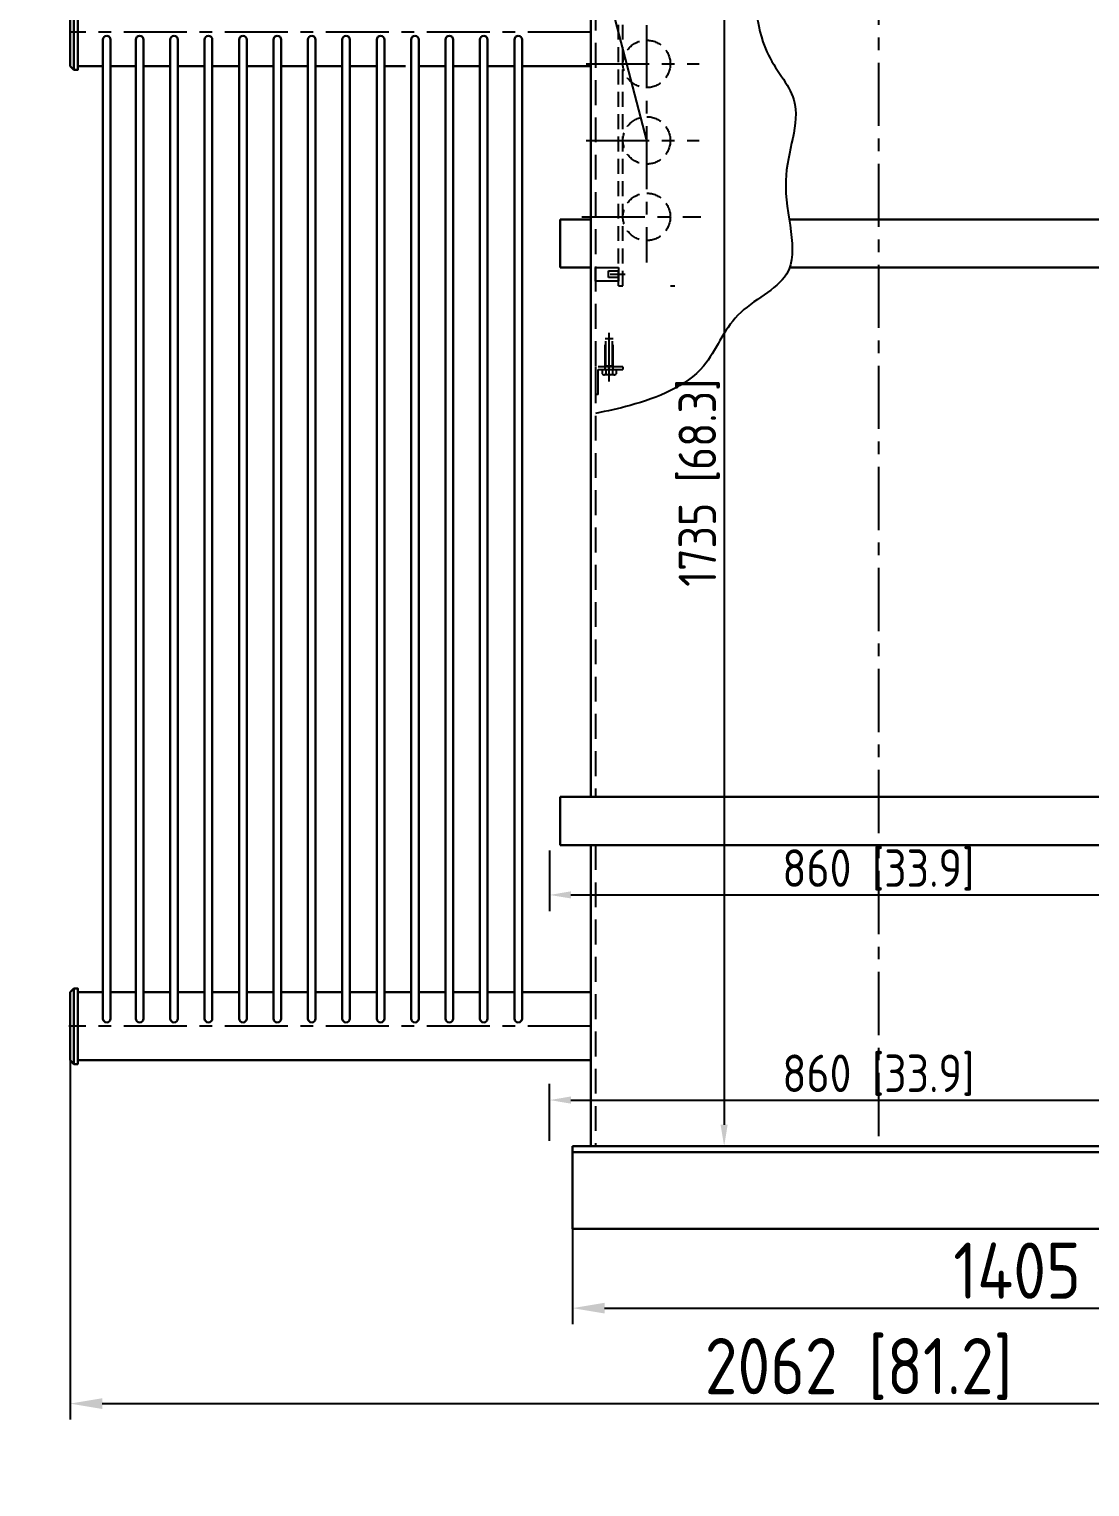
# Model space of a CAD drawing. Header units: millimetres. Extents: x 110847 to 209798, y -190593 to -156788.
# Drawn here: x 202260 to 203647, y -186370 to -184464 of the extents above; entities that cross this region are included whole.
import ezdxf

# ---------------------------------------------------------------- set-up
doc = ezdxf.new("R2010")
doc.units = ezdxf.units.MM
doc.header["$LTSCALE"] = 13
doc.linetypes.add('CENTERX2', pattern=[101.6, 63.5, -12.7, 12.7, -12.7])
doc.linetypes.add('DASHED', pattern=[0.75, 0.5, -0.25])
for name, color, linetype in [('1', 4, 'Continuous'), ('4虚线层', 6, 'DASHED'), ('粗实线', 4, 'Continuous')]:
    doc.layers.add(name, color=color, linetype=linetype)
doc.layers.add('2细实线', color=3, linetype='Continuous', lineweight=20)
doc.layers.add('标注、文本', color=3, linetype='Continuous', lineweight=25)
doc.styles.get("Standard").update_dxf_attribs({"font": 'gbenor.shx', "bigfont": 'gbcbig.shx'})
doc.dimstyles.new('英寸 1-10', dxfattribs={"dimscale": 14, "dimtxt": 3.5, "dimasz": 2, "dimexe": 1.5, "dimexo": 0.5, "dimgap": 0.5, "dimtad": 1, "dimtoh": 1, "dimdec": 1, "dimdsep": 46, "dimtxsty": 'Standard', "dimcen": 2.5, "dimclrd": 3, "dimclre": 3, "dimclrt": 3, "dimadec": 0, "dimazin": 2, "dimtfac": 1, "dimtdec": 1, "dimtmove": 0, "dimatfit": 2, "dimfxl": 1, "dimarcsym": 0})
doc.dimstyles.new('郁文书', dxfattribs={"dimscale": 15, "dimtxt": 3.5, "dimasz": 2.5, "dimexe": 1.5, "dimexo": 0, "dimgap": 0.5, "dimtad": 1, "dimtoh": 1, "dimtxsty": 'Standard', "dimcen": 2.5, "dimclrd": 3, "dimclre": 3, "dimclrt": 2, "dimadec": 0, "dimazin": 0, "dimtfac": 1, "dimtmove": 0, "dimatfit": 2, "dimfxl": 1, "dimarcsym": 0})

# ---------------------------------------------------------------- blocks, each defined once
blk = doc.blocks.new('*D119')
at = {"layer": '2细实线', "color": 3, "linetype": 'ByBlock', "lineweight": -2}
for p, q in [((202970.5, -185989.8), (202970.5, -186157.7)), ((204375.5, -185989.8), (204375.5, -186157.7)), ((203012.5, -186136.7), (204333.5, -186136.7))]:
    blk.add_line(p, q, dxfattribs=at)
at = {"layer": '2细实线', "color": 3, "linetype": 'ByBlock'}
for points in [[(203012.5, -186129.7), (203012.5, -186143.7), (202970.5, -186136.7)], [(204333.5, -186129.7), (204333.5, -186143.7), (204375.5, -186136.7)]]:
    blk.add_solid(points, dxfattribs=at)
at = {"layer": 'Defpoints', "color": 0, "linetype": 'ByBlock'}
for p in [(202970.5, -185982.8), (204375.5, -185982.8), (204375.5, -186136.7)]:
    blk.add_point(p, dxfattribs=at)
at = {"layer": '2细实线', "color": 3, "linetype": 'ByBlock', "insert": (203673, -186091.4), "char_height": 73.5, "attachment_point": 5}
blk.add_mtext('1405 [55.3]', dxfattribs=at)
blk = doc.blocks.new('*D101')
at = {"layer": '2细实线', "color": 3, "linetype": 'ByBlock', "lineweight": -2}
for p, q in [((204382.5, -184027.8), (204602.3, -184027.8)), ((204581.3, -184069.8), (204581.3, -185990.8)), ((203007.5, -184189.8), (203189.8, -184189.8)), ((203168.8, -184217.8), (203168.8, -185896.8)), ((203007.5, -185924.8), (203189.8, -185924.8)), ((204382.5, -186032.8), (204602.3, -186032.8))]:
    blk.add_line(p, q, dxfattribs=at)
at = {"layer": '2细实线', "color": 3, "linetype": 'ByBlock'}
for points in [[(204574.3, -184069.8), (204588.3, -184069.8), (204581.3, -184027.8)], [(203164.1, -184217.8), (203173.4, -184217.8), (203168.8, -184189.8)], [(203164.1, -185896.8), (203173.4, -185896.8), (203168.8, -185924.8)], [(204574.3, -185990.8), (204588.3, -185990.8), (204581.3, -186032.8)]]:
    blk.add_solid(points, dxfattribs=at)
at = {"layer": 'Defpoints', "color": 0, "linetype": 'ByBlock'}
for p in [(204375.5, -184027.8), (203000.5, -184189.8), (203000.5, -185924.8), (203168.8, -185924.8), (204375.5, -186032.8), (204581.3, -186032.8)]:
    blk.add_point(p, dxfattribs=at)
at = {"layer": '2细实线', "color": 3, "linetype": 'ByBlock', "attachment_point": 5, "rotation": 90}
for s, insert, char_height in [('1735 [68.3]', (203136.2, -185057.3), 49), ('2005 [78.9]', (204536.1, -185152.3), 73.5)]:
    blk.add_mtext(s, dxfattribs=dict(at, insert=insert, char_height=char_height))
blk = doc.blocks.new('*D105')
at = {"layer": '1', "color": 3, "lineweight": -2}
for p, q in [((203058.6, -187496.5), (203422.1, -187496.6)), ((203399.6, -187534.1), (203399.6, -187642.7)), ((203015.9, -187680), (203422.1, -187680.2))]:
    blk.add_line(p, q, dxfattribs=at)
at = {"layer": '1', "color": 3}
for points in [[(203393.4, -187534.1), (203405.9, -187534.1), (203399.6, -187496.6)], [(203393.3, -187642.7), (203405.8, -187642.7), (203399.6, -187680.2)]]:
    blk.add_solid(points, dxfattribs=at)
at = {"layer": '2细实线', "color": 3, "linetype": 'ByBlock', "lineweight": -2}
for p, q in [((199830.8, -186039.8), (199830.8, -186154.8)), ((201560.8, -186039.8), (201560.8, -186154.8)), ((199872.8, -186133.8), (201518.8, -186133.8))]:
    blk.add_line(p, q, dxfattribs=at)
at = {"layer": '2细实线', "color": 3, "linetype": 'ByBlock'}
for points in [[(199872.8, -186126.8), (199872.8, -186140.8), (199830.8, -186133.8)], [(201518.8, -186126.8), (201518.8, -186140.8), (201560.8, -186133.8)]]:
    blk.add_solid(points, dxfattribs=at)
at = {"layer": 'Defpoints', "color": 0, "linetype": 'ByBlock'}
for p in [(199830.8, -186032.8), (201560.8, -186032.8), (201560.8, -186133.8)]:
    blk.add_point(p, dxfattribs=at)
at = {"layer": 'Defpoints', "color": 0}
for p in [(203058.6, -187496.5), (203015.9, -187680), (203399.6, -187680.2)]:
    blk.add_point(p, dxfattribs=at)
at = {"layer": '1', "color": 2, "insert": (203364.4, -187588.4), "char_height": 52.5, "attachment_point": 5, "rotation": 89.979}
blk.add_mtext('44.5［1.8]', dxfattribs=at)
at = {"layer": '2细实线', "color": 3, "linetype": 'ByBlock', "insert": (200695.8, -186088.5), "char_height": 73.5, "attachment_point": 5}
blk.add_mtext('1730 [68.1]', dxfattribs=at)
blk = doc.blocks.new('A$C5957240F')
at = {"layer": '1', "color": 1, "linetype": 'CENTERX2', "lineweight": -3, "ltscale": 0.1}
blk.add_line((18, 16.7), (18, 80.4), dxfattribs=at)
at = {"layer": '4虚线层', "ltscale": 5}
for p, q in [((12.6, 32.4), (12.6, 72.9)), ((12.6, 72.9), (23.4, 72.9)), ((13.7, 37.2), (13.7, 72.9)), ((22.3, 37.2), (22.3, 72.9)), ((23.4, 32.4), (23.4, 72.9)), ((36, 36), (0, 36)), ((0, 36), (0, 0)), ((3.6, 0), (3.6, 32.4)), ((3.6, 32.4), (36, 32.4)), ((9, 32.4), (27, 32.4)), ((9, 32.4), (9, 26.7)), ((12.6, 37.2), (23.4, 37.2)), ((13.5, 32.4), (13.5, 26.7)), ((24.8, 25.6), (18, 25.6)), ((22.5, 32.4), (22.5, 26.7)), ((27, 32.4), (27, 26.7)), ((36, 36), (36, 32.4)), ((3.6, 0), (0, 0))]:
    blk.add_line(p, q, dxfattribs=at)
at = {"layer": '4虚线层'}
blk.add_line((18, 25.6), (11.2, 25.6), dxfattribs=at)
blk.add_arc((11.2, 28.7), 3.01, 221.6088, 318.3912, dxfattribs=at)
at = {"layer": '4虚线层', "ltscale": 5}
for centre, radius, start, end in [((18, 36.2), 10.5, 244.676, 295.324), ((24.8, 28.7), 3.01, 221.6088, 318.3912)]:
    blk.add_arc(centre, radius, start, end, dxfattribs=at)
blk = doc.blocks.new('A$C3F113F42')
at = {"layer": '1', "color": 1, "linetype": 'CENTERX2', "lineweight": -3, "ltscale": 0.1}
for p, q in [((84.7, 340.8), (84.7, 30.3)), ((5.5, 290), (153.3, 290)), ((5.5, 190), (153.3, 190)), ((0, 90), (155.7, 90))]:
    blk.add_line(p, q, dxfattribs=at)
at = {"layer": '4虚线层', "ltscale": 3}
for p, q in [((37, 365), (62.1, 365)), ((53.7, 380), (47.7, 380)), ((47.7, 0), (47.7, 380)), ((53.7, 0), (53.7, 380)), ((37, 15), (62.1, 15)), ((47.7, 0), (53.7, 0))]:
    blk.add_line(p, q, dxfattribs=at)
at = {"layer": '4虚线层', "ltscale": 5}
for points in [[(17.7, 373.9), (47.7, 373.9), (47.7, 356.1), (17.7, 356.1)], [(17.7, 373.9), (47.7, 373.9), (47.7, 356.1), (17.7, 356.1)], [(17.7, 23.9), (47.7, 23.9), (47.7, 6.1), (17.7, 6.1)], [(17.7, 23.9), (47.7, 23.9), (47.7, 6.1), (17.7, 6.1)]]:
    blk.add_lwpolyline(points, close=True, dxfattribs=at)
at = {"layer": '4虚线层', "ltscale": 3}
for points in [[(34.8, 369.3), (47.7, 369.3), (47.7, 360.7), (34.8, 360.7)], [(34.8, 369.3), (47.7, 369.3), (47.7, 360.7), (34.8, 360.7)], [(34.8, 19.3), (47.7, 19.3), (47.7, 10.7), (34.8, 10.7)], [(34.8, 19.3), (47.7, 19.3), (47.7, 10.7), (34.8, 10.7)]]:
    blk.add_lwpolyline(points, close=True, dxfattribs=at)
for centre in [(84.7, 290), (84.7, 190), (84.7, 90)]:
    blk.add_circle(centre, 31, dxfattribs=at)
blk = doc.blocks.new('*D98')
at = {"layer": '2细实线', "color": 3, "linetype": 'ByBlock', "lineweight": -2}
for p, q in [((200625.5, -185089.8), (200625.5, -185283.8)), ((200695.8, -185191.2), (200695.8, -185283.8)), ((200653.5, -185262.8), (200667.8, -185262.8)), ((200695.8, -185262.8), (200952.2, -185262.8)), ((202940.5, -185917.8), (202940.5, -185843.6)), ((203800.5, -185917.8), (203800.5, -185843.6)), ((202968.5, -185864.6), (203772.5, -185864.6))]:
    blk.add_line(p, q, dxfattribs=at)
at = {"layer": '2细实线', "color": 3, "linetype": 'ByBlock'}
for points in [[(200653.5, -185258.1), (200653.5, -185267.4), (200625.5, -185262.8)], [(200667.8, -185258.1), (200667.8, -185267.4), (200695.8, -185262.8)], [(202968.5, -185859.9), (202968.5, -185869.3), (202940.5, -185864.6)], [(203772.5, -185859.9), (203772.5, -185869.3), (203800.5, -185864.6)]]:
    blk.add_solid(points, dxfattribs=at)
at = {"layer": 'Defpoints', "color": 0, "linetype": 'ByBlock'}
for p in [(200625.5, -185082.8), (200695.8, -185184.2), (200695.8, -185262.8), (203800.5, -185864.6), (202940.5, -185924.8), (203800.5, -185924.8)]:
    blk.add_point(p, dxfattribs=at)
at = {"layer": '2细实线', "color": 3, "linetype": 'ByBlock', "char_height": 49, "attachment_point": 5}
for s, insert in [('70.4 [2.8]', (200838, -185230.3)), ('860 [33.9]', (203370.5, -185832.1))]:
    blk.add_mtext(s, dxfattribs=dict(at, insert=insert))
blk = doc.blocks.new('*D99')
at = {"layer": '2细实线', "color": 3, "linetype": 'ByBlock', "lineweight": -2}
for p, q in [((200385.5, -185089.8), (200385.5, -185283.8)), ((200625.5, -185192), (200625.5, -185283.8)), ((200413.5, -185262.8), (200597.5, -185262.8)), ((202940.5, -185538.2), (202940.5, -185617.4)), ((203800.5, -185538.2), (203800.5, -185617.4)), ((202968.5, -185596.4), (203772.5, -185596.4))]:
    blk.add_line(p, q, dxfattribs=at)
at = {"layer": '2细实线', "color": 3, "linetype": 'ByBlock'}
for points in [[(200413.5, -185258.1), (200413.5, -185267.4), (200385.5, -185262.8)], [(200597.5, -185258.1), (200597.5, -185267.4), (200625.5, -185262.8)], [(202968.5, -185591.7), (202968.5, -185601), (202940.5, -185596.4)], [(203772.5, -185591.7), (203772.5, -185601), (203800.5, -185596.4)]]:
    blk.add_solid(points, dxfattribs=at)
at = {"layer": 'Defpoints', "color": 0, "linetype": 'ByBlock'}
for p in [(200385.5, -185082.8), (200625.5, -185185), (200625.5, -185262.8), (202940.5, -185531.2), (203800.5, -185531.2), (203800.5, -185596.4)]:
    blk.add_point(p, dxfattribs=at)
at = {"layer": '2细实线', "color": 3, "linetype": 'ByBlock', "char_height": 49, "attachment_point": 5}
for s, insert in [('240 [9.4]', (200505.5, -185230.3)), ('860 [33.9]', (203370.5, -185563.8))]:
    blk.add_mtext(s, dxfattribs=dict(at, insert=insert))
blk = doc.blocks.new('*D112')
at = {"layer": '1', "color": 3, "lineweight": -2}
for p, q in [((204908.1, -184425.6), (204974, -184425.6)), ((204951.5, -184788.1), (204951.5, -184463.1)), ((204835.9, -184825.6), (204974, -184825.6))]:
    blk.add_line(p, q, dxfattribs=at)
at = {"layer": '1', "color": 3}
for points in [[(204945.3, -184463.1), (204957.8, -184463.1), (204951.5, -184425.6)], [(204945.3, -184788.1), (204957.8, -184788.1), (204951.5, -184825.6)]]:
    blk.add_solid(points, dxfattribs=at)
at = {"layer": '2细实线', "color": 3, "linetype": 'ByBlock', "lineweight": -2}
for p, q in [((200265.5, -185030.3), (200265.5, -184954.6)), ((200385.5, -185056.2), (200385.5, -184954.6)), ((200293.5, -184975.6), (200357.5, -184975.6))]:
    blk.add_line(p, q, dxfattribs=at)
at = {"layer": '2细实线', "color": 3, "linetype": 'ByBlock'}
for points in [[(200293.5, -184970.9), (200293.5, -184980.3), (200265.5, -184975.6)], [(200357.5, -184970.9), (200357.5, -184980.3), (200385.5, -184975.6)]]:
    blk.add_solid(points, dxfattribs=at)
at = {"layer": 'Defpoints', "color": 0}
for p in [(204908.1, -184425.6), (204951.5, -184425.6), (204835.9, -184825.6)]:
    blk.add_point(p, dxfattribs=at)
at = {"layer": 'Defpoints', "color": 0, "linetype": 'ByBlock'}
for p in [(200385.5, -184975.6), (200265.5, -185037.3), (200385.5, -185063.2)]:
    blk.add_point(p, dxfattribs=at)
at = {"layer": '1', "color": 2, "insert": (204917.8, -184625.6), "char_height": 52.5, "attachment_point": 5, "rotation": 90}
blk.add_mtext('400', dxfattribs=at)
at = {"layer": '2细实线', "color": 3, "linetype": 'ByBlock', "insert": (200325.5, -184943.1), "char_height": 49, "attachment_point": 5}
blk.add_mtext('120 [4.7]', dxfattribs=at)
blk = doc.blocks.new('*D113')
at = {"layer": '1', "color": 3, "lineweight": -2}
for p, q in [((204111, -184207.2), (205105.8, -184207.2)), ((205083.3, -184993.1), (205083.3, -184244.7)), ((204845.9, -185030.6), (205105.8, -185030.6))]:
    blk.add_line(p, q, dxfattribs=at)
at = {"layer": '1', "color": 3}
for points in [[(205077, -184244.7), (205089.5, -184244.7), (205083.3, -184207.2)], [(205077, -184993.1), (205089.5, -184993.1), (205083.3, -185030.6)]]:
    blk.add_solid(points, dxfattribs=at)
at = {"layer": '2细实线', "color": 3, "linetype": 'ByBlock', "lineweight": -2}
for p, q in [((200025.5, -185030.3), (200025.5, -184954.6)), ((200145.5, -185059.8), (200145.5, -184954.6)), ((200117.5, -184975.6), (200053.5, -184975.6))]:
    blk.add_line(p, q, dxfattribs=at)
at = {"layer": '2细实线', "color": 3, "linetype": 'ByBlock'}
for points in [[(200053.5, -184970.9), (200053.5, -184980.3), (200025.5, -184975.6)], [(200117.5, -184970.9), (200117.5, -184980.3), (200145.5, -184975.6)]]:
    blk.add_solid(points, dxfattribs=at)
at = {"layer": 'Defpoints', "color": 0}
for p in [(204111, -184207.2), (205083.3, -184207.2), (204845.9, -185030.6)]:
    blk.add_point(p, dxfattribs=at)
at = {"layer": 'Defpoints', "color": 0, "linetype": 'ByBlock'}
for p in [(200025.5, -184975.6), (200025.5, -185037.3), (200145.5, -185066.8)]:
    blk.add_point(p, dxfattribs=at)
at = {"layer": '1', "color": 2, "insert": (205046.3, -184618.9), "char_height": 52.5, "attachment_point": 5, "rotation": 90}
blk.add_mtext('823,36', dxfattribs=at)
at = {"layer": '2细实线', "color": 3, "linetype": 'ByBlock', "insert": (200085.5, -184943.1), "char_height": 49, "attachment_point": 5}
blk.add_mtext('120 [4.7]', dxfattribs=at)
blk = doc.blocks.new('*D125')
at = {"layer": '2细实线', "color": 3, "linetype": 'ByBlock', "lineweight": -2}
for p, q in [((202313.5, -185775.1), (202313.5, -186282.5)), ((204375.5, -185989.8), (204375.5, -186282.5)), ((202355.5, -186261.5), (204333.5, -186261.5))]:
    blk.add_line(p, q, dxfattribs=at)
at = {"layer": '2细实线', "color": 3, "linetype": 'ByBlock'}
for points in [[(202355.5, -186254.5), (202355.5, -186268.5), (202313.5, -186261.5)], [(204333.5, -186254.5), (204333.5, -186268.5), (204375.5, -186261.5)]]:
    blk.add_solid(points, dxfattribs=at)
at = {"layer": 'Defpoints', "color": 0, "linetype": 'ByBlock'}
for p in [(202313.5, -185768.1), (204375.5, -185982.8), (204375.5, -186261.5)]:
    blk.add_point(p, dxfattribs=at)
at = {"layer": '2细实线', "color": 3, "linetype": 'ByBlock', "insert": (203344.5, -186216.2), "char_height": 73.5, "attachment_point": 5}
blk.add_mtext('2062 [81.2]', dxfattribs=at)

msp = doc.modelspace()

# ---------------------------------------------------------------- linework, layer by layer
at = {"layer": '1', "color": 1, "linetype": 'CENTERX2', "lineweight": -3, "ltscale": 0.1}
for p, q in [((203370.464, -184112.125), (203370.464, -185924.802)), ((202994.464, -184468.1), (202313.464, -184468.1)), ((202994.464, -185768.1), (202311.964, -185768.1)), ((202994.464, -185768.1), (202313.464, -185768.1))]:
    msp.add_line(p, q, dxfattribs=at)
at = {"layer": '1', "ltscale": 5}
msp.add_line((203620.464, -185924.802), (202970.464, -185924.802), dxfattribs=at)
at = {"layer": '4虚线层', "ltscale": 5}
for p, q in [((203000.464, -184189.802), (203000.464, -185468.181)), ((203000.464, -184189.802), (203000.464, -185468.181)), ((203000.464, -185531.181), (203000.464, -185924.802))]:
    msp.add_line(p, q, dxfattribs=at)
at = {"layer": '4虚线层', "ltscale": 3}
msp.add_line((203098.464, -184799.808), (203104.464, -184799.808), dxfattribs=at)
at = {"layer": '标注、文本', "ltscale": 16.7707}
msp.add_line((202903.671, -183985.446), (203067.464, -184609.808), dxfattribs=at)
at = {"layer": '标注、文本', "color": 4, "lineweight": 30}
for p, q in [((202970.464, -185924.802), (202970.464, -185932.802)), ((202970.464, -185924.802), (202970.464, -185932.802)), ((203800.464, -185924.802), (202970.464, -185924.802)), ((202970.464, -185932.802), (202970.464, -185924.802)), ((203800.464, -185932.802), (202970.464, -185932.802)), ((202970.464, -186032.802), (202970.464, -185932.802)), ((204375.464, -186032.802), (202970.464, -186032.802))]:
    msp.add_line(p, q, dxfattribs=at)
at = {"layer": '标注、文本'}
msp.add_open_spline([(203000.464, -184343.512), (203020.323, -184368.719), (203087.294, -184397.956), (203215.4, -184362.287), (203206.963, -184488.706), (203281.3, -184563.523), (203229.563, -184665.488), (203283.026, -184786.752), (203176.779, -184830.279), (203146.307, -184921.268), (203066.206, -184952.507), (203015.447, -184963.823), (203000.464, -184966.775)], degree=3, knots=[46.48517865, 46.48517865, 46.48517865, 46.48517865, 107.31807986, 245.10158159, 352.81914888, 424.8157063, 530.90714739, 653.28050704, 736.317903, 816.57469105, 925.45458444, 971.43300698, 971.43300698, 971.43300698, 971.43300698], dxfattribs=at)
at = {"layer": '粗实线', "lineweight": 30}
for p, q in [((202994.464, -185468.181), (202994.464, -184189.802)), ((202318.464, -184418.622), (202318.464, -184517.622)), ((202356.464, -185758.122), (202356.464, -184478.122)), ((202361.464, -184473.122), (202361.464, -184473.122)), ((202366.464, -184478.122), (202366.464, -185758.122)), ((202399.464, -185758.1), (202399.464, -184478.1)), ((202399.464, -185758.1), (202399.464, -184478.1)), ((202399.464, -185758.1), (202399.464, -184478.1)), ((202399.464, -185758.1), (202399.464, -184478.1)), ((202399.464, -185758.1), (202399.464, -184478.1)), ((202404.464, -184473.1), (202404.464, -184473.1)), ((202404.464, -184473.1), (202404.464, -184473.1)), ((202404.464, -184473.1), (202404.464, -184473.1)), ((202404.464, -184473.1), (202404.464, -184473.1)), ((202404.464, -184473.1), (202404.464, -184473.1)), ((202409.464, -184478.1), (202409.464, -185758.1)), ((202409.464, -184478.1), (202409.464, -185758.1)), ((202409.464, -184478.1), (202409.464, -185758.1)), ((202409.464, -184478.1), (202409.464, -185758.1)), ((202409.464, -184478.1), (202409.464, -185758.1)), ((202444.464, -185758.1), (202444.464, -184478.1)), ((202444.464, -185758.1), (202444.464, -184478.1)), ((202444.464, -185758.1), (202444.464, -184478.1)), ((202444.464, -185758.1), (202444.464, -184478.1)), ((202449.464, -184473.1), (202449.464, -184473.1)), ((202449.464, -184473.1), (202449.464, -184473.1)), ((202449.464, -184473.1), (202449.464, -184473.1)), ((202449.464, -184473.1), (202449.464, -184473.1)), ((202454.464, -184478.1), (202454.464, -185758.1)), ((202454.464, -184478.1), (202454.464, -185758.1)), ((202454.464, -184478.1), (202454.464, -185758.1)), ((202454.464, -184478.1), (202454.464, -185758.1)), ((202489.464, -185758.1), (202489.464, -184478.1)), ((202489.464, -185758.1), (202489.464, -184478.1)), ((202494.464, -184473.1), (202494.464, -184473.1)), ((202494.464, -184473.1), (202494.464, -184473.1)), ((202499.464, -184478.1), (202499.464, -185758.1)), ((202499.464, -184478.1), (202499.464, -185758.1)), ((202534.464, -185758.1), (202534.464, -184478.1)), ((202534.464, -185758.1), (202534.464, -184478.1)), ((202534.464, -185758.1), (202534.464, -184478.1)), ((202539.464, -184473.1), (202539.464, -184473.1)), ((202539.464, -184473.1), (202539.464, -184473.1)), ((202539.464, -184473.1), (202539.464, -184473.1)), ((202544.464, -184478.1), (202544.464, -185758.1)), ((202544.464, -184478.1), (202544.464, -185758.1)), ((202544.464, -184478.1), (202544.464, -185758.1)), ((202579.464, -185758.1), (202579.464, -184478.1)), ((202579.464, -185758.1), (202579.464, -184478.1)), ((202579.464, -185758.1), (202579.464, -184478.1)), ((202579.464, -185758.1), (202579.464, -184478.1)), ((202579.464, -185758.1), (202579.464, -184478.1)), ((202584.464, -184473.1), (202584.464, -184473.1)), ((202584.464, -184473.1), (202584.464, -184473.1)), ((202584.464, -184473.1), (202584.464, -184473.1)), ((202584.464, -184473.1), (202584.464, -184473.1)), ((202584.464, -184473.1), (202584.464, -184473.1)), ((202589.464, -184478.1), (202589.464, -185758.1)), ((202589.464, -184478.1), (202589.464, -185758.1)), ((202589.464, -184478.1), (202589.464, -185758.1)), ((202589.464, -184478.1), (202589.464, -185758.1)), ((202589.464, -184478.1), (202589.464, -185758.1)), ((202624.464, -185758.1), (202624.464, -184478.1)), ((202629.464, -184473.1), (202629.464, -184473.1)), ((202634.464, -184478.1), (202634.464, -185758.1)), ((202669.464, -185758.1), (202669.464, -184478.1)), ((202674.464, -184473.1), (202674.464, -184473.1)), ((202679.464, -184478.1), (202679.464, -185758.1)), ((202714.464, -185758.1), (202714.464, -184478.1)), ((202719.464, -184473.1), (202719.464, -184473.1)), ((202724.464, -184478.1), (202724.464, -185758.1)), ((202759.464, -185758.1), (202759.464, -184478.1)), ((202759.464, -185758.1), (202759.464, -184478.1)), ((202759.464, -185758.1), (202759.464, -184478.1)), ((202759.464, -185758.1), (202759.464, -184478.1)), ((202759.464, -185758.1), (202759.464, -184478.1)), ((202764.464, -184473.1), (202764.464, -184473.1)), ((202764.464, -184473.1), (202764.464, -184473.1)), ((202764.464, -184473.1), (202764.464, -184473.1)), ((202764.464, -184473.1), (202764.464, -184473.1)), ((202764.464, -184473.1), (202764.464, -184473.1)), ((202769.464, -184478.1), (202769.464, -185758.1)), ((202769.464, -184478.1), (202769.464, -185758.1)), ((202769.464, -184478.1), (202769.464, -185758.1)), ((202769.464, -184478.1), (202769.464, -185758.1)), ((202769.464, -184478.1), (202769.464, -185758.1)), ((202804.464, -185758.1), (202804.464, -184478.1)), ((202809.464, -184473.1), (202809.464, -184473.1)), ((202814.464, -184478.1), (202814.464, -185758.1)), ((202849.464, -185758.1), (202849.464, -184478.1)), ((202854.464, -184473.1), (202854.464, -184473.1)), ((202859.464, -184478.1), (202859.464, -185758.1)), ((202894.464, -185758.1), (202894.464, -184478.1)), ((202899.464, -184473.1), (202899.464, -184473.1)), ((202904.464, -184478.1), (202904.464, -185758.1)), ((202313.464, -184512.622), (202318.464, -184517.622)), ((202751.964, -184512.6), (202724.464, -184512.6)), ((202954.464, -184776.181), (202954.464, -184713.181)), ((202954.464, -184713.181), (202994.464, -184713.181)), ((203253.892, -184713.181), (203800.464, -184713.181)), ((202954.464, -184776.181), (202994.464, -184776.181)), ((203254.264, -184776.181), (203800.464, -184776.181)), ((202954.464, -185468.181), (203800.464, -185468.181)), ((202954.464, -185531.181), (202954.464, -185468.181)), ((202954.464, -185531.181), (203800.464, -185531.181)), ((202994.464, -185924.802), (202994.464, -185531.181)), ((202313.464, -185723.622), (202318.464, -185718.622)), ((202318.464, -185817.622), (202318.464, -185718.622)), ((202759.464, -185723.6), (202724.464, -185723.6)), ((202786.464, -185723.6), (202769.464, -185723.6)), ((202361.464, -185763.122), (202361.464, -185763.122)), ((202404.464, -185763.1), (202404.464, -185763.1)), ((202404.464, -185763.1), (202404.464, -185763.1)), ((202404.464, -185763.1), (202404.464, -185763.1)), ((202404.464, -185763.1), (202404.464, -185763.1)), ((202404.464, -185763.1), (202404.464, -185763.1)), ((202449.464, -185763.1), (202449.464, -185763.1)), ((202449.464, -185763.1), (202449.464, -185763.1)), ((202449.464, -185763.1), (202449.464, -185763.1)), ((202449.464, -185763.1), (202449.464, -185763.1)), ((202494.464, -185763.1), (202494.464, -185763.1)), ((202494.464, -185763.1), (202494.464, -185763.1)), ((202539.464, -185763.1), (202539.464, -185763.1)), ((202539.464, -185763.1), (202539.464, -185763.1)), ((202539.464, -185763.1), (202539.464, -185763.1)), ((202584.464, -185763.1), (202584.464, -185763.1)), ((202584.464, -185763.1), (202584.464, -185763.1)), ((202584.464, -185763.1), (202584.464, -185763.1)), ((202584.464, -185763.1), (202584.464, -185763.1)), ((202584.464, -185763.1), (202584.464, -185763.1)), ((202629.464, -185763.1), (202629.464, -185763.1)), ((202674.464, -185763.1), (202674.464, -185763.1)), ((202719.464, -185763.1), (202719.464, -185763.1)), ((202764.464, -185763.1), (202764.464, -185763.1)), ((202764.464, -185763.1), (202764.464, -185763.1)), ((202764.464, -185763.1), (202764.464, -185763.1)), ((202764.464, -185763.1), (202764.464, -185763.1)), ((202764.464, -185763.1), (202764.464, -185763.1)), ((202809.464, -185763.1), (202809.464, -185763.1)), ((202854.464, -185763.1), (202854.464, -185763.1)), ((202899.464, -185763.1), (202899.464, -185763.1)), ((202313.464, -185812.622), (202318.464, -185817.622)), ((202323.464, -185812.6), (202994.464, -185812.6))]:
    msp.add_line(p, q, dxfattribs=at)
for points in [[(202313.464, -184512.622), (202313.464, -184423.622)], [(202318.464, -184418.622), (202323.464, -184418.622), (202323.464, -184517.622), (202318.464, -184517.622)], [(202994.464, -184554.6), (202994.464, -184465.6)], [(202356.464, -184512.622), (202323.464, -184512.622)], [(202399.464, -184512.6), (202366.464, -184512.6)], [(202444.464, -184512.6), (202409.464, -184512.6)], [(202489.464, -184512.6), (202454.464, -184512.6)], [(202534.464, -184512.6), (202499.464, -184512.6)], [(202579.464, -184512.6), (202544.464, -184512.6)], [(202624.464, -184512.6), (202589.464, -184512.6)], [(202669.464, -184512.6), (202634.464, -184512.6)], [(202714.464, -184512.6), (202679.464, -184512.6)], [(202804.464, -184512.6), (202769.464, -184512.6)], [(202849.464, -184512.6), (202814.464, -184512.6)], [(202894.464, -184512.6), (202859.464, -184512.6)], [(202994.464, -184512.6), (202904.464, -184512.6)], [(202318.464, -185817.622), (202323.464, -185817.622), (202323.464, -185718.622), (202318.464, -185718.622)], [(202313.464, -185723.622), (202313.464, -185812.622)], [(202356.464, -185723.622), (202323.464, -185723.622)], [(202399.464, -185723.6), (202366.464, -185723.6)], [(202444.464, -185723.6), (202409.464, -185723.6)], [(202489.464, -185723.6), (202454.464, -185723.6)], [(202534.464, -185723.6), (202499.464, -185723.6)], [(202579.464, -185723.6), (202544.464, -185723.6)], [(202624.464, -185723.6), (202589.464, -185723.6)], [(202669.464, -185723.6), (202634.464, -185723.6)], [(202714.464, -185723.6), (202679.464, -185723.6)], [(202804.464, -185723.6), (202769.464, -185723.6)], [(202849.464, -185723.6), (202814.464, -185723.6)], [(202894.464, -185723.6), (202859.464, -185723.6)], [(202994.464, -185723.6), (202904.464, -185723.6)], [(202994.464, -185812.6), (202994.464, -185723.6)]]:
    msp.add_lwpolyline(points, dxfattribs=at)
for centre, start, end in [((202361.464, -184478.122), 90, 180), ((202361.464, -184478.122), 0, 90), ((202404.464, -184478.1), 90, 180), ((202404.464, -184478.1), 90, 180), ((202404.464, -184478.1), 90, 180), ((202404.464, -184478.1), 90, 180), ((202404.464, -184478.1), 90, 180), ((202404.464, -184478.1), 0, 90), ((202404.464, -184478.1), 0, 90), ((202404.464, -184478.1), 0, 90), ((202404.464, -184478.1), 0, 90), ((202404.464, -184478.1), 0, 90), ((202449.464, -184478.1), 90, 180), ((202449.464, -184478.1), 90, 180), ((202449.464, -184478.1), 90, 180), ((202449.464, -184478.1), 90, 180), ((202449.464, -184478.1), 0, 90), ((202449.464, -184478.1), 0, 90), ((202449.464, -184478.1), 0, 90), ((202449.464, -184478.1), 0, 90), ((202494.464, -184478.1), 90, 180), ((202494.464, -184478.1), 90, 180), ((202494.464, -184478.1), 0, 90), ((202494.464, -184478.1), 0, 90), ((202539.464, -184478.1), 90, 180), ((202539.464, -184478.1), 90, 180), ((202539.464, -184478.1), 90, 180), ((202539.464, -184478.1), 0, 90), ((202539.464, -184478.1), 0, 90), ((202539.464, -184478.1), 0, 90), ((202584.464, -184478.1), 90, 180), ((202584.464, -184478.1), 90, 180), ((202584.464, -184478.1), 90, 180), ((202584.464, -184478.1), 90, 180), ((202584.464, -184478.1), 90, 180), ((202584.464, -184478.1), 0, 90), ((202584.464, -184478.1), 0, 90), ((202584.464, -184478.1), 0, 90), ((202584.464, -184478.1), 0, 90), ((202584.464, -184478.1), 0, 90), ((202629.464, -184478.1), 90, 180), ((202629.464, -184478.1), 0, 90), ((202674.464, -184478.1), 90, 180), ((202674.464, -184478.1), 0, 90), ((202719.464, -184478.1), 90, 180), ((202719.464, -184478.1), 0, 90), ((202764.464, -184478.1), 90, 180), ((202764.464, -184478.1), 90, 180), ((202764.464, -184478.1), 90, 180), ((202764.464, -184478.1), 90, 180), ((202764.464, -184478.1), 90, 180), ((202764.464, -184478.1), 0, 90), ((202764.464, -184478.1), 0, 90), ((202764.464, -184478.1), 0, 90), ((202764.464, -184478.1), 0, 90), ((202764.464, -184478.1), 0, 90), ((202809.464, -184478.1), 90, 180), ((202809.464, -184478.1), 0, 90), ((202854.464, -184478.1), 90, 180), ((202854.464, -184478.1), 0, 90), ((202899.464, -184478.1), 90, 180), ((202899.464, -184478.1), 0, 90), ((202361.464, -185758.122), 180, 270), ((202361.464, -185758.122), 270, 0), ((202404.464, -185758.1), 180, 270), ((202404.464, -185758.1), 180, 270), ((202404.464, -185758.1), 180, 270), ((202404.464, -185758.1), 180, 270), ((202404.464, -185758.1), 180, 270), ((202404.464, -185758.1), 270, 0), ((202404.464, -185758.1), 270, 0), ((202404.464, -185758.1), 270, 0), ((202404.464, -185758.1), 270, 0), ((202404.464, -185758.1), 270, 0), ((202449.464, -185758.1), 180, 270), ((202449.464, -185758.1), 180, 270), ((202449.464, -185758.1), 180, 270), ((202449.464, -185758.1), 180, 270), ((202449.464, -185758.1), 270, 0), ((202449.464, -185758.1), 270, 0), ((202449.464, -185758.1), 270, 0), ((202449.464, -185758.1), 270, 0), ((202494.464, -185758.1), 180, 270), ((202494.464, -185758.1), 180, 270), ((202494.464, -185758.1), 270, 0), ((202494.464, -185758.1), 270, 0), ((202539.464, -185758.1), 180, 270), ((202539.464, -185758.1), 180, 270), ((202539.464, -185758.1), 180, 270), ((202539.464, -185758.1), 270, 0), ((202539.464, -185758.1), 270, 0), ((202539.464, -185758.1), 270, 0), ((202584.464, -185758.1), 180, 270), ((202584.464, -185758.1), 180, 270), ((202584.464, -185758.1), 180, 270), ((202584.464, -185758.1), 180, 270), ((202584.464, -185758.1), 180, 270), ((202584.464, -185758.1), 270, 0), ((202584.464, -185758.1), 270, 0), ((202584.464, -185758.1), 270, 0), ((202584.464, -185758.1), 270, 0), ((202584.464, -185758.1), 270, 0), ((202629.464, -185758.1), 180, 270), ((202629.464, -185758.1), 270, 0), ((202674.464, -185758.1), 180, 270), ((202674.464, -185758.1), 270, 0), ((202719.464, -185758.1), 180, 270), ((202719.464, -185758.1), 270, 0), ((202764.464, -185758.1), 180, 270), ((202764.464, -185758.1), 180, 270), ((202764.464, -185758.1), 180, 270), ((202764.464, -185758.1), 180, 270), ((202764.464, -185758.1), 180, 270), ((202764.464, -185758.1), 270, 0), ((202764.464, -185758.1), 270, 0), ((202764.464, -185758.1), 270, 0), ((202764.464, -185758.1), 270, 0), ((202764.464, -185758.1), 270, 0), ((202809.464, -185758.1), 180, 270), ((202809.464, -185758.1), 270, 0), ((202854.464, -185758.1), 180, 270), ((202854.464, -185758.1), 270, 0), ((202899.464, -185758.1), 180, 270), ((202899.464, -185758.1), 270, 0)]:
    msp.add_arc(centre, 5, start, end, dxfattribs=at)

# ---------------------------------------------------------------- block references
at = {"layer": '标注、文本'}
for name, p in [('A$C3F113F42', (202982.716, -184799.808)), ('A$C5957240F', (203000.464, -184941.936))]:
    msp.add_blockref(name, p, dxfattribs=at)

# ---------------------------------------------------------------- dimensions: what is measured, and where the dimension line sits
at = {"layer": '1'}
dim = msp.add_linear_dim(base=(203399.56, -187680.18), p1=(203058.565, -187496.493), p2=(203015.874, -187680.04), angle=269.979026, text='44.5［1.8]', dimstyle='郁文书', override={"dimarcsym": 1}, dxfattribs=at)
dim.commit()
dim.dimension.update_dxf_attribs({"geometry": '*D105', "text_midpoint": (203399.594, -187588.399), "dimtype": 160})
at = {"layer": '2细实线', "linetype": 'ByBlock'}
dim = msp.add_linear_dim(base=(204581.343, -186032.802), p1=(204375.464, -184027.807), p2=(204375.464, -186032.802), angle=90, dimstyle='英寸 1-10', override={"dimtxt": 5.25, "dimasz": 3}, dxfattribs=at)
dim.commit()
dim.dimension.update_dxf_attribs({"geometry": '*D101', "text_midpoint": (204581.343, -185152.306), "dimtype": 160})
for base, p1, p2, picture, middle in [((200025.476, -184975.604), (200145.476, -185066.827), (200025.476, -185037.283), '*D113', (200085.476, -184975.604)), ((200385.476, -184975.604), (200265.476, -185037.283), (200385.476, -185063.214), '*D112', (200325.476, -184975.604))]:
    dim = msp.add_linear_dim(base=base, p1=p1, p2=p2, dimstyle='英寸 1-10', dxfattribs=at)
    dim.commit()
    dim.dimension.update_dxf_attribs({"geometry": picture, "text_midpoint": middle, "dimtype": 160})
for base, p1, p2, picture, middle in [((200625.476, -185262.772), (200385.476, -185082.802), (200625.476, -185184.957), '*D99', (200505.476, -185230.251)), ((200695.829, -185262.772), (200625.476, -185082.802), (200695.829, -185184.229), '*D98', (200838.016, -185230.251))]:
    dim = msp.add_linear_dim(base=base, p1=p1, p2=p2, dimstyle='英寸 1-10', dxfattribs=at)
    dim.commit()
    dim.dimension.update_dxf_attribs({"geometry": picture, "text_midpoint": middle})
for base, p1, p2, picture, middle in [((204375.464, -186261.491), (202313.464, -185768.122), (204375.464, -185982.802), '*D125', (203344.464, -186216.209)), ((201560.829, -186133.802), (199830.829, -186032.802), (201560.829, -186032.802), '*D105', (200695.829, -186088.521)), ((204375.464, -186136.677), (202970.464, -185982.802), (204375.464, -185982.802), '*D119', (203672.964, -186091.395))]:
    dim = msp.add_linear_dim(base=base, p1=p1, p2=p2, dimstyle='英寸 1-10', override={"dimtxt": 5.25, "dimasz": 3}, dxfattribs=at)
    dim.commit()
    dim.dimension.update_dxf_attribs({"geometry": picture, "text_midpoint": middle})

doc.saveas('drawing.dxf')
